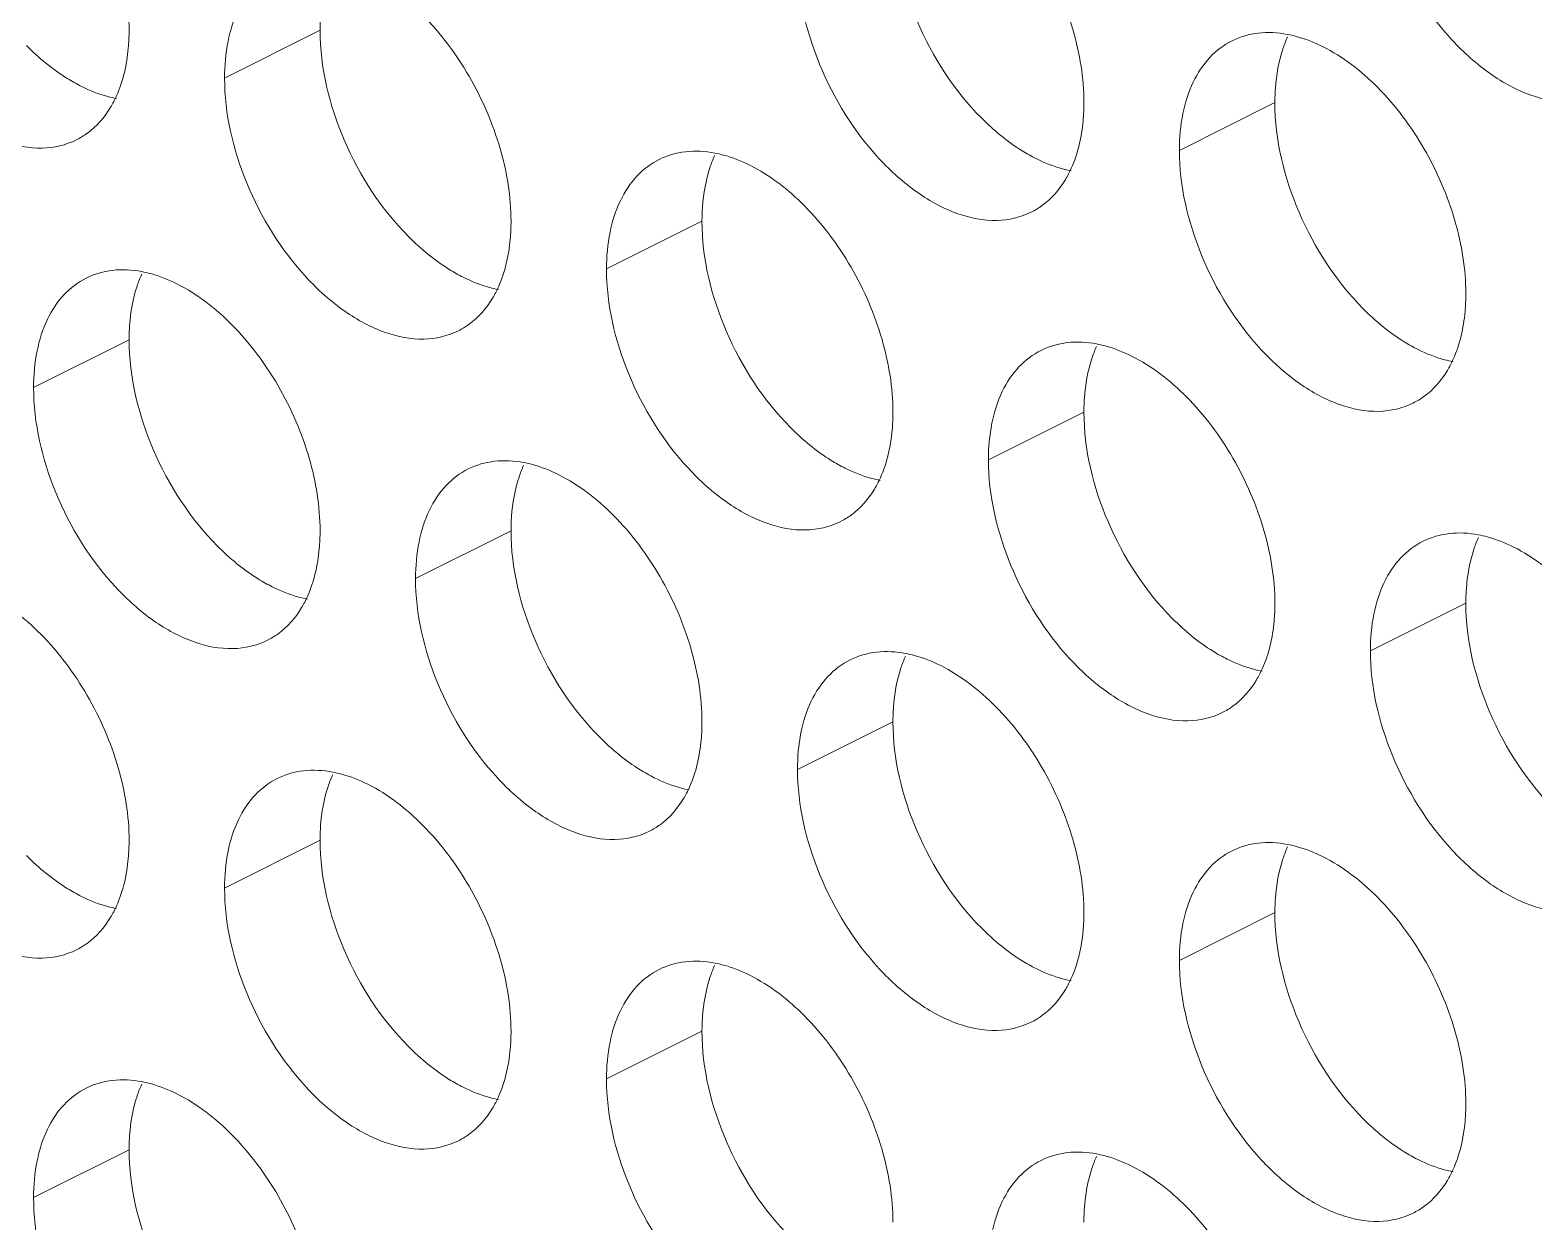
# Model space of a CAD drawing. Header units: millimetres. Extents: x 0 to 2524, y 0 to 1785.
# Drawn here: x 1826.63 to 1835.54, y 793.26 to 800.32 of the extents above; entities that cross this region are included whole.
import ezdxf

# ---------------------------------------------------------------- set-up
doc = ezdxf.new("R2010")
doc.units = ezdxf.units.MM
doc.header["$LTSCALE"] = 0.1
doc.layers.add('标注', color=251, linetype='Continuous', lineweight=9)

msp = doc.modelspace()

# ---------------------------------------------------------------- linework, layer by layer
at = {"layer": '标注'}
for p, q in [((1828.347, 800.3172), (1827.7813, 800.0344)), ((1834.0039, 799.8888), (1833.4382, 799.6059)), ((1830.6097, 799.1858), (1830.0441, 798.903)), ((1827.2156, 798.4829), (1826.6499, 798.2)), ((1832.8725, 798.0545), (1832.3068, 797.7716)), ((1829.4784, 797.3515), (1828.9127, 797.0687)), ((1835.1352, 796.9231), (1834.5695, 796.6402)), ((1831.7411, 796.2201), (1831.1754, 795.9373)), ((1828.347, 795.5172), (1827.7813, 795.2344)), ((1834.0039, 795.0888), (1833.4382, 794.8059)), ((1830.6097, 794.3858), (1830.0441, 794.103)), ((1827.2156, 793.6829), (1826.6499, 793.4))]:
    msp.add_line(p, q, dxfattribs=at)
for centre, radius, start, end in [((1834.7484, 799.9777), 0.734, 155.87957, 161.78032), ((1826.7013, 800.0738), 0.4532, 296.52559, 305.90341), ((1831.3543, 799.2748), 0.734, 155.87957, 161.78032), ((1832.3582, 799.6453), 0.4532, 296.52559, 305.90341), ((1827.9601, 798.5718), 0.734, 155.87957, 161.78032), ((1828.9641, 798.9424), 0.4532, 296.52559, 305.90341), ((1833.617, 798.1434), 0.734, 155.87957, 161.78032), ((1834.6209, 798.514), 0.4532, 296.52559, 305.90341), ((1830.2229, 797.4404), 0.734, 155.87957, 161.78032), ((1831.2268, 797.811), 0.4532, 296.52559, 305.90341), ((1835.8797, 797.012), 0.734, 155.87957, 161.78032), ((1827.8327, 797.1081), 0.4532, 296.52559, 305.90341), ((1832.4856, 796.3091), 0.734, 155.87957, 161.78032), ((1833.4895, 796.6796), 0.4532, 296.52559, 305.90341), ((1829.0915, 795.6061), 0.734, 155.87957, 161.78032), ((1830.0954, 795.9767), 0.4532, 296.52559, 305.90341), ((1834.7484, 795.1777), 0.734, 155.87957, 161.78032), ((1826.7013, 795.2738), 0.4532, 296.52559, 305.90341), ((1831.3543, 794.4748), 0.734, 155.87957, 161.78032), ((1832.3582, 794.8453), 0.4532, 296.52559, 305.90341), ((1827.9601, 793.7718), 0.734, 155.87957, 161.78032), ((1828.9641, 794.1424), 0.4532, 296.52559, 305.90341), ((1833.617, 793.3434), 0.734, 155.87957, 161.78032), ((1834.6209, 793.714), 0.4532, 296.52559, 305.90341)]:
    msp.add_arc(centre, radius, start, end, dxfattribs=at)
for points, knots in [([(1826.3671, 801.7807), (1826.4877, 801.7204), (1826.7183, 801.54), (1826.9845, 801.182), (1827.1656, 800.7632), (1827.2156, 800.4621), (1827.2156, 800.3172)], [0, 0, 0, 0, 0.229676, 0.488215, 0.753207, 1, 1, 1, 1]), ([(1835.9547, 799.9427), (1835.8921, 799.9115), (1835.7422, 799.8775), (1835.5044, 799.9253), (1835.266, 800.0559), (1834.9582, 800.3335), (1834.6721, 800.7962), (1834.5695, 801.2286), (1834.5695, 801.4402)], [0, 0, 0, 0, 0.090718, 0.191742, 0.308104, 0.439279, 0.725532, 1, 1, 1, 1]), ([(1832.024, 801.3523), (1832.1446, 801.2919), (1832.3751, 801.1116), (1832.6413, 800.7535), (1832.8225, 800.3348), (1832.8725, 800.0337), (1832.8725, 799.8888)], [0, 0, 0, 0, 0.229676, 0.488215, 0.753207, 1, 1, 1, 1]), ([(1826.9037, 799.6682), (1826.8411, 799.637), (1826.6912, 799.603), (1826.4534, 799.6508), (1826.215, 799.7814), (1825.9072, 800.059), (1825.6212, 800.5217), (1825.5186, 800.9541), (1825.5186, 801.1657)], [0, 0, 0, 0, 0.090718, 0.191742, 0.308104, 0.439279, 0.725532, 1, 1, 1, 1]), ([(1832.2649, 799.7981), (1832.1034, 799.9609), (1831.8524, 800.348), (1831.7411, 800.7986), (1831.7411, 801.0201)], [0, 0, 0, 0, 0.508684, 1, 1, 1, 1]), ([(1832.5606, 799.2398), (1832.498, 799.2086), (1832.348, 799.1746), (1832.1103, 799.2224), (1831.8718, 799.353), (1831.5641, 799.6305), (1831.278, 800.0932), (1831.1754, 800.5257), (1831.1754, 800.7373)], [0, 0, 0, 0, 0.090718, 0.191742, 0.308104, 0.439279, 0.725532, 1, 1, 1, 1]), ([(1827.7813, 800.0344), (1827.7813, 800.1072), (1827.7933, 800.2461), (1827.8524, 800.4363), (1827.9517, 800.5885), (1828.0443, 800.6589), (1828.0932, 800.6833)], [0, 0, 0, 0, 0.289235, 0.54966, 0.782932, 1, 1, 1, 1]), ([(1828.347, 800.3172), (1828.347, 800.3456), (1828.3507, 800.4531), (1828.3695, 800.5605), (1828.3943, 800.6356)], [0, 0, 0, 0, 0.264225, 1, 1, 1, 1]), ([(1828.6298, 800.6493), (1828.7505, 800.589), (1828.981, 800.4086), (1829.2472, 800.0506), (1829.4284, 799.6319), (1829.4784, 799.3308), (1829.4784, 799.1858)], [0, 0, 0, 0, 0.229676, 0.488215, 0.753207, 1, 1, 1, 1]), ([(1827.2156, 800.3172), (1827.2156, 800.2816), (1827.2099, 800.1493), (1827.1807, 800.0167), (1827.141, 799.9283)], [0, 0, 0, 0, 0.268874, 1, 1, 1, 1]), ([(1828.8708, 799.0952), (1828.7092, 799.2579), (1828.4582, 799.6451), (1828.347, 800.0957), (1828.347, 800.3172)], [0, 0, 0, 0, 0.508684, 1, 1, 1, 1]), ([(1833.7501, 800.2549), (1833.7984, 800.279), (1833.9085, 800.3108), (1834.0221, 800.304), (1834.079, 800.2931)], [0, 0, 0, 0, 0.482538, 1, 1, 1, 1]), ([(1834.079, 800.2931), (1834.0962, 800.2898), (1834.1678, 800.2732), (1834.2367, 800.2459), (1834.2867, 800.2209)], [0, 0, 0, 0, 0.238696, 1, 1, 1, 1]), ([(1826.9328, 799.9851), (1826.9044, 799.9993), (1826.7864, 800.0658), (1826.6809, 800.1531), (1826.6081, 800.2265)], [0, 0, 0, 0, 0.235002, 1, 1, 1, 1]), ([(1833.4382, 799.6059), (1833.4382, 799.6788), (1833.4502, 799.8177), (1833.5092, 800.0079), (1833.6086, 800.1601), (1833.7011, 800.2305), (1833.7501, 800.2549)], [0, 0, 0, 0, 0.289235, 0.54966, 0.782932, 1, 1, 1, 1]), ([(1834.0039, 799.8888), (1834.0039, 799.9172), (1834.0075, 800.0246), (1834.0264, 800.1321), (1834.0512, 800.2072)], [0, 0, 0, 0, 0.264225, 1, 1, 1, 1]), ([(1834.2867, 800.2209), (1834.4073, 800.1606), (1834.6379, 799.9802), (1834.9041, 799.6222), (1835.0852, 799.2034), (1835.1352, 798.9023), (1835.1352, 798.7574)], [0, 0, 0, 0, 0.229676, 0.488215, 0.753207, 1, 1, 1, 1]), ([(1829.1665, 798.5368), (1829.1039, 798.5056), (1828.9539, 798.4716), (1828.7161, 798.5194), (1828.4777, 798.65), (1828.1699, 798.9276), (1827.8839, 799.3903), (1827.7813, 799.8227), (1827.7813, 800.0344)], [0, 0, 0, 0, 0.090718, 0.191742, 0.308104, 0.439279, 0.725532, 1, 1, 1, 1]), ([(1827.1405, 799.9129), (1827.1233, 799.9162), (1827.0517, 799.9328), (1826.9828, 799.9601), (1826.9328, 799.9851)], [0, 0, 0, 0, 0.238696, 1, 1, 1, 1]), ([(1827.141, 799.9283), (1827.1307, 799.9054), (1827.0875, 799.8215), (1827.0233, 799.7473), (1826.9671, 799.7066)], [0, 0, 0, 0, 0.265525, 1, 1, 1, 1]), ([(1832.8725, 799.8888), (1832.8725, 799.8531), (1832.8668, 799.7209), (1832.8376, 799.5883), (1832.7979, 799.4999)], [0, 0, 0, 0, 0.268874, 1, 1, 1, 1]), ([(1834.5277, 798.6667), (1834.3661, 798.8295), (1834.1151, 799.2167), (1834.0039, 799.6673), (1834.0039, 799.8888)], [0, 0, 0, 0, 0.508684, 1, 1, 1, 1]), ([(1832.5896, 799.5567), (1832.5612, 799.5709), (1832.4433, 799.6374), (1832.3378, 799.7247), (1832.2649, 799.7981)], [0, 0, 0, 0, 0.235002, 1, 1, 1, 1]), ([(1830.0441, 798.903), (1830.0441, 798.9758), (1830.0561, 799.1148), (1830.1151, 799.3049), (1830.2145, 799.4572), (1830.307, 799.5276), (1830.356, 799.552)], [0, 0, 0, 0, 0.289235, 0.54966, 0.782932, 1, 1, 1, 1]), ([(1830.356, 799.552), (1830.4043, 799.5761), (1830.5144, 799.6078), (1830.628, 799.601), (1830.6849, 799.5901)], [0, 0, 0, 0, 0.482538, 1, 1, 1, 1]), ([(1830.6849, 799.5901), (1830.7021, 799.5868), (1830.7737, 799.5702), (1830.8426, 799.543), (1830.8926, 799.518)], [0, 0, 0, 0, 0.238696, 1, 1, 1, 1]), ([(1832.7973, 799.4845), (1832.7801, 799.4878), (1832.7085, 799.5044), (1832.6396, 799.5317), (1832.5896, 799.5567)], [0, 0, 0, 0, 0.238696, 1, 1, 1, 1]), ([(1834.8233, 798.1084), (1834.7607, 798.0772), (1834.6108, 798.0432), (1834.373, 798.091), (1834.1346, 798.2216), (1833.8268, 798.4992), (1833.5408, 798.9619), (1833.4382, 799.3943), (1833.4382, 799.6059)], [0, 0, 0, 0, 0.090718, 0.191742, 0.308104, 0.439279, 0.725532, 1, 1, 1, 1]), ([(1830.6097, 799.1858), (1830.6097, 799.2142), (1830.6134, 799.3217), (1830.6322, 799.4291), (1830.6571, 799.5042)], [0, 0, 0, 0, 0.264225, 1, 1, 1, 1]), ([(1830.8926, 799.518), (1831.0132, 799.4576), (1831.2438, 799.2773), (1831.51, 798.9192), (1831.6911, 798.5005), (1831.7411, 798.1994), (1831.7411, 798.0545)], [0, 0, 0, 0, 0.229676, 0.488215, 0.753207, 1, 1, 1, 1]), ([(1832.7979, 799.4999), (1832.7876, 799.477), (1832.7443, 799.393), (1832.6802, 799.3189), (1832.624, 799.2782)], [0, 0, 0, 0, 0.265525, 1, 1, 1, 1]), ([(1829.4784, 799.1858), (1829.4784, 799.1502), (1829.4727, 799.018), (1829.4435, 798.8853), (1829.4037, 798.797)], [0, 0, 0, 0, 0.268874, 1, 1, 1, 1]), ([(1831.1336, 797.9638), (1830.972, 798.1266), (1830.721, 798.5137), (1830.6097, 798.9643), (1830.6097, 799.1858)], [0, 0, 0, 0, 0.508684, 1, 1, 1, 1]), ([(1829.1955, 798.8537), (1829.1671, 798.8679), (1829.0492, 798.9344), (1828.9437, 799.0218), (1828.8708, 799.0952)], [0, 0, 0, 0, 0.235002, 1, 1, 1, 1]), ([(1826.6499, 798.2), (1826.6499, 798.2729), (1826.662, 798.4118), (1826.721, 798.602), (1826.8204, 798.7542), (1826.9129, 798.8246), (1826.9618, 798.849)], [0, 0, 0, 0, 0.289235, 0.54966, 0.782932, 1, 1, 1, 1]), ([(1826.9618, 798.849), (1827.0102, 798.8731), (1827.1202, 798.9049), (1827.2339, 798.8981), (1827.2908, 798.8872)], [0, 0, 0, 0, 0.482538, 1, 1, 1, 1]), ([(1827.2908, 798.8872), (1827.308, 798.8839), (1827.3796, 798.8673), (1827.4485, 798.84), (1827.4985, 798.815)], [0, 0, 0, 0, 0.238696, 1, 1, 1, 1]), ([(1829.4032, 798.7815), (1829.386, 798.7848), (1829.3144, 798.8014), (1829.2455, 798.8287), (1829.1955, 798.8537)], [0, 0, 0, 0, 0.238696, 1, 1, 1, 1]), ([(1831.4292, 797.4055), (1831.3666, 797.3742), (1831.2167, 797.3403), (1830.9789, 797.388), (1830.7405, 797.5187), (1830.4327, 797.7962), (1830.1467, 798.2589), (1830.0441, 798.6913), (1830.0441, 798.903)], [0, 0, 0, 0, 0.090718, 0.191742, 0.308104, 0.439279, 0.725532, 1, 1, 1, 1]), ([(1827.2156, 798.4829), (1827.2156, 798.5113), (1827.2193, 798.6188), (1827.2381, 798.7262), (1827.263, 798.8013)], [0, 0, 0, 0, 0.264225, 1, 1, 1, 1]), ([(1827.4985, 798.815), (1827.6191, 798.7547), (1827.8497, 798.5743), (1828.1159, 798.2163), (1828.297, 797.7975), (1828.347, 797.4965), (1828.347, 797.3515)], [0, 0, 0, 0, 0.229676, 0.488215, 0.753207, 1, 1, 1, 1]), ([(1829.4037, 798.797), (1829.3935, 798.7741), (1829.3502, 798.6901), (1829.2861, 798.616), (1829.2298, 798.5752)], [0, 0, 0, 0, 0.265525, 1, 1, 1, 1]), ([(1835.1352, 798.7574), (1835.1352, 798.7218), (1835.1295, 798.5895), (1835.1003, 798.4569), (1835.0606, 798.3685)], [0, 0, 0, 0, 0.268874, 1, 1, 1, 1]), ([(1834.8524, 798.4253), (1834.824, 798.4395), (1834.706, 798.506), (1834.6005, 798.5933), (1834.5277, 798.6667)], [0, 0, 0, 0, 0.235002, 1, 1, 1, 1]), ([(1827.7394, 797.2609), (1827.5779, 797.4236), (1827.3269, 797.8108), (1827.2156, 798.2614), (1827.2156, 798.4829)], [0, 0, 0, 0, 0.508684, 1, 1, 1, 1]), ([(1832.3068, 797.7716), (1832.3068, 797.8445), (1832.3188, 797.9834), (1832.3778, 798.1736), (1832.4772, 798.3258), (1832.5698, 798.3962), (1832.6187, 798.4206)], [0, 0, 0, 0, 0.289235, 0.54966, 0.782932, 1, 1, 1, 1]), ([(1832.6187, 798.4206), (1832.667, 798.4447), (1832.7771, 798.4765), (1832.8908, 798.4696), (1832.9476, 798.4588)], [0, 0, 0, 0, 0.482538, 1, 1, 1, 1]), ([(1832.9476, 798.4588), (1832.9648, 798.4555), (1833.0364, 798.4389), (1833.1053, 798.4116), (1833.1553, 798.3866)], [0, 0, 0, 0, 0.238696, 1, 1, 1, 1]), ([(1833.1553, 798.3866), (1833.276, 798.3263), (1833.5065, 798.1459), (1833.7727, 797.7878), (1833.9538, 797.3691), (1834.0039, 797.068), (1834.0039, 796.9231)], [0, 0, 0, 0, 0.229676, 0.488215, 0.753207, 1, 1, 1, 1]), ([(1835.0601, 798.3531), (1835.0429, 798.3564), (1834.9713, 798.373), (1834.9024, 798.4003), (1834.8524, 798.4253)], [0, 0, 0, 0, 0.238696, 1, 1, 1, 1]), ([(1832.8725, 798.0545), (1832.8725, 798.0829), (1832.8762, 798.1903), (1832.895, 798.2977), (1832.9198, 798.3729)], [0, 0, 0, 0, 0.264225, 1, 1, 1, 1]), ([(1835.0606, 798.3685), (1835.0503, 798.3456), (1835.007, 798.2617), (1834.9429, 798.1875), (1834.8867, 798.1468)], [0, 0, 0, 0, 0.265525, 1, 1, 1, 1]), ([(1828.0351, 796.7025), (1827.9725, 796.6713), (1827.8226, 796.6373), (1827.5848, 796.6851), (1827.3464, 796.8157), (1827.0386, 797.0933), (1826.7525, 797.556), (1826.6499, 797.9884), (1826.6499, 798.2)], [0, 0, 0, 0, 0.090718, 0.191742, 0.308104, 0.439279, 0.725532, 1, 1, 1, 1]), ([(1831.7411, 798.0545), (1831.7411, 798.0188), (1831.7354, 797.8866), (1831.7062, 797.754), (1831.6665, 797.6656)], [0, 0, 0, 0, 0.268874, 1, 1, 1, 1]), ([(1833.3963, 796.8324), (1833.2347, 796.9952), (1832.9837, 797.3824), (1832.8725, 797.8329), (1832.8725, 798.0545)], [0, 0, 0, 0, 0.508684, 1, 1, 1, 1]), ([(1831.4583, 797.7223), (1831.4298, 797.7365), (1831.3119, 797.8031), (1831.2064, 797.8904), (1831.1336, 797.9638)], [0, 0, 0, 0, 0.235002, 1, 1, 1, 1]), ([(1829.2246, 797.7177), (1829.2729, 797.7418), (1829.383, 797.7735), (1829.4966, 797.7667), (1829.5535, 797.7558)], [0, 0, 0, 0, 0.482538, 1, 1, 1, 1]), ([(1833.692, 796.2741), (1833.6294, 796.2429), (1833.4794, 796.2089), (1833.2416, 796.2567), (1833.0032, 796.3873), (1832.6954, 796.6649), (1832.4094, 797.1276), (1832.3068, 797.56), (1832.3068, 797.7716)], [0, 0, 0, 0, 0.090718, 0.191742, 0.308104, 0.439279, 0.725532, 1, 1, 1, 1]), ([(1828.9127, 797.0687), (1828.9127, 797.1415), (1828.9247, 797.2805), (1828.9837, 797.4706), (1829.0831, 797.6228), (1829.1757, 797.6933), (1829.2246, 797.7177)], [0, 0, 0, 0, 0.289235, 0.54966, 0.782932, 1, 1, 1, 1]), ([(1829.5535, 797.7558), (1829.5707, 797.7525), (1829.6423, 797.7359), (1829.7112, 797.7086), (1829.7612, 797.6836)], [0, 0, 0, 0, 0.238696, 1, 1, 1, 1]), ([(1829.7612, 797.6836), (1829.8819, 797.6233), (1830.1124, 797.443), (1830.3786, 797.0849), (1830.5597, 796.6662), (1830.6097, 796.3651), (1830.6097, 796.2201)], [0, 0, 0, 0, 0.229676, 0.488215, 0.753207, 1, 1, 1, 1]), ([(1831.666, 797.6502), (1831.6487, 797.6534), (1831.5772, 797.6701), (1831.5083, 797.6973), (1831.4583, 797.7223)], [0, 0, 0, 0, 0.238696, 1, 1, 1, 1]), ([(1829.4784, 797.3515), (1829.4784, 797.3799), (1829.4821, 797.4874), (1829.5009, 797.5948), (1829.5257, 797.6699)], [0, 0, 0, 0, 0.264225, 1, 1, 1, 1]), ([(1831.6665, 797.6656), (1831.6562, 797.6427), (1831.6129, 797.5587), (1831.5488, 797.4846), (1831.4926, 797.4439)], [0, 0, 0, 0, 0.265525, 1, 1, 1, 1]), ([(1828.347, 797.3515), (1828.347, 797.3159), (1828.3413, 797.1836), (1828.3121, 797.051), (1828.2724, 796.9626)], [0, 0, 0, 0, 0.268874, 1, 1, 1, 1]), ([(1830.0022, 796.1295), (1829.8406, 796.2923), (1829.5896, 796.6794), (1829.4784, 797.13), (1829.4784, 797.3515)], [0, 0, 0, 0, 0.508684, 1, 1, 1, 1]), ([(1834.8814, 797.2892), (1834.9298, 797.3133), (1835.0398, 797.3451), (1835.1535, 797.3383), (1835.2104, 797.3274)], [0, 0, 0, 0, 0.482538, 1, 1, 1, 1]), ([(1835.2104, 797.3274), (1835.2276, 797.3241), (1835.2992, 797.3075), (1835.3681, 797.2802), (1835.4181, 797.2552)], [0, 0, 0, 0, 0.238696, 1, 1, 1, 1]), ([(1828.0642, 797.0194), (1828.0357, 797.0336), (1827.9178, 797.1001), (1827.8123, 797.1874), (1827.7394, 797.2609)], [0, 0, 0, 0, 0.235002, 1, 1, 1, 1]), ([(1834.5695, 796.6402), (1834.5695, 796.7131), (1834.5815, 796.852), (1834.6406, 797.0422), (1834.74, 797.1944), (1834.8325, 797.2648), (1834.8814, 797.2892)], [0, 0, 0, 0, 0.289235, 0.54966, 0.782932, 1, 1, 1, 1]), ([(1835.1352, 796.9231), (1835.1352, 796.9515), (1835.1389, 797.059), (1835.1577, 797.1664), (1835.1826, 797.2415)], [0, 0, 0, 0, 0.264225, 1, 1, 1, 1]), ([(1835.4181, 797.2552), (1835.5387, 797.1949), (1835.7692, 797.0145), (1836.0355, 796.6565), (1836.2166, 796.2377), (1836.2666, 795.9367), (1836.2666, 795.7917)], [0, 0, 0, 0, 0.229676, 0.488215, 0.753207, 1, 1, 1, 1]), ([(1830.2978, 795.5712), (1830.2352, 795.5399), (1830.0853, 795.506), (1829.8475, 795.5537), (1829.6091, 795.6844), (1829.3013, 795.9619), (1829.0153, 796.4246), (1828.9127, 796.857), (1828.9127, 797.0687)], [0, 0, 0, 0, 0.090718, 0.191742, 0.308104, 0.439279, 0.725532, 1, 1, 1, 1]), ([(1826.3671, 796.9807), (1826.4877, 796.9204), (1826.7183, 796.74), (1826.9845, 796.382), (1827.1656, 795.9632), (1827.2156, 795.6621), (1827.2156, 795.5172)], [0, 0, 0, 0, 0.229676, 0.488215, 0.753207, 1, 1, 1, 1]), ([(1828.2719, 796.9472), (1828.2546, 796.9505), (1828.1831, 796.9671), (1828.1142, 796.9944), (1828.0642, 797.0194)], [0, 0, 0, 0, 0.238696, 1, 1, 1, 1]), ([(1828.2724, 796.9626), (1828.2621, 796.9398), (1828.2188, 796.8558), (1828.1547, 796.7816), (1828.0985, 796.7409)], [0, 0, 0, 0, 0.265525, 1, 1, 1, 1]), ([(1834.0039, 796.9231), (1834.0039, 796.8875), (1833.9982, 796.7552), (1833.9689, 796.6226), (1833.9292, 796.5342)], [0, 0, 0, 0, 0.268874, 1, 1, 1, 1]), ([(1835.659, 795.7011), (1835.4975, 795.8638), (1835.2465, 796.251), (1835.1352, 796.7016), (1835.1352, 796.9231)], [0, 0, 0, 0, 0.508684, 1, 1, 1, 1]), ([(1833.721, 796.591), (1833.6926, 796.6052), (1833.5747, 796.6717), (1833.4692, 796.759), (1833.3963, 796.8324)], [0, 0, 0, 0, 0.235002, 1, 1, 1, 1]), ([(1831.4873, 796.5863), (1831.5356, 796.6104), (1831.6457, 796.6421), (1831.7594, 796.6353), (1831.8163, 796.6245)], [0, 0, 0, 0, 0.482538, 1, 1, 1, 1]), ([(1831.8163, 796.6245), (1831.8335, 796.6212), (1831.905, 796.6045), (1831.974, 796.5773), (1832.024, 796.5523)], [0, 0, 0, 0, 0.238696, 1, 1, 1, 1]), ([(1835.9547, 795.1427), (1835.8921, 795.1115), (1835.7422, 795.0775), (1835.5044, 795.1253), (1835.266, 795.2559), (1834.9582, 795.5335), (1834.6721, 795.9962), (1834.5695, 796.4286), (1834.5695, 796.6402)], [0, 0, 0, 0, 0.090718, 0.191742, 0.308104, 0.439279, 0.725532, 1, 1, 1, 1]), ([(1831.1754, 795.9373), (1831.1754, 796.0102), (1831.1874, 796.1491), (1831.2465, 796.3393), (1831.3458, 796.4915), (1831.4384, 796.5619), (1831.4873, 796.5863)], [0, 0, 0, 0, 0.289235, 0.54966, 0.782932, 1, 1, 1, 1]), ([(1831.7411, 796.2201), (1831.7411, 796.2486), (1831.7448, 796.356), (1831.7636, 796.4634), (1831.7884, 796.5386)], [0, 0, 0, 0, 0.264225, 1, 1, 1, 1]), ([(1832.024, 796.5523), (1832.1446, 796.4919), (1832.3751, 796.3116), (1832.6413, 795.9535), (1832.8225, 795.5348), (1832.8725, 795.2337), (1832.8725, 795.0888)], [0, 0, 0, 0, 0.229676, 0.488215, 0.753207, 1, 1, 1, 1]), ([(1833.9287, 796.5188), (1833.9115, 796.5221), (1833.8399, 796.5387), (1833.771, 796.566), (1833.721, 796.591)], [0, 0, 0, 0, 0.238696, 1, 1, 1, 1]), ([(1833.9292, 796.5342), (1833.9189, 796.5113), (1833.8757, 796.4273), (1833.8116, 796.3532), (1833.7553, 796.3125)], [0, 0, 0, 0, 0.265525, 1, 1, 1, 1]), ([(1826.9037, 794.8682), (1826.8411, 794.837), (1826.6912, 794.803), (1826.4534, 794.8508), (1826.215, 794.9814), (1825.9072, 795.259), (1825.6212, 795.7217), (1825.5186, 796.1541), (1825.5186, 796.3657)], [0, 0, 0, 0, 0.090718, 0.191742, 0.308104, 0.439279, 0.725532, 1, 1, 1, 1]), ([(1830.6097, 796.2201), (1830.6097, 796.1845), (1830.6041, 796.0523), (1830.5748, 795.9196), (1830.5351, 795.8313)], [0, 0, 0, 0, 0.268874, 1, 1, 1, 1]), ([(1832.2649, 794.9981), (1832.1034, 795.1609), (1831.8524, 795.548), (1831.7411, 795.9986), (1831.7411, 796.2201)], [0, 0, 0, 0, 0.508684, 1, 1, 1, 1]), ([(1830.3269, 795.888), (1830.2985, 795.9022), (1830.1806, 795.9687), (1830.0751, 796.0561), (1830.0022, 796.1295)], [0, 0, 0, 0, 0.235002, 1, 1, 1, 1]), ([(1828.0932, 795.8833), (1828.1415, 795.9074), (1828.2516, 795.9392), (1828.3653, 795.9324), (1828.4221, 795.9215)], [0, 0, 0, 0, 0.482538, 1, 1, 1, 1]), ([(1828.4221, 795.9215), (1828.4394, 795.9182), (1828.5109, 795.9016), (1828.5798, 795.8743), (1828.6298, 795.8493)], [0, 0, 0, 0, 0.238696, 1, 1, 1, 1]), ([(1832.5606, 794.4398), (1832.498, 794.4086), (1832.348, 794.3746), (1832.1103, 794.4224), (1831.8718, 794.553), (1831.5641, 794.8305), (1831.278, 795.2932), (1831.1754, 795.7257), (1831.1754, 795.9373)], [0, 0, 0, 0, 0.090718, 0.191742, 0.308104, 0.439279, 0.725532, 1, 1, 1, 1]), ([(1827.7813, 795.2344), (1827.7813, 795.3072), (1827.7933, 795.4461), (1827.8524, 795.6363), (1827.9517, 795.7885), (1828.0443, 795.8589), (1828.0932, 795.8833)], [0, 0, 0, 0, 0.289235, 0.54966, 0.782932, 1, 1, 1, 1]), ([(1828.347, 795.5172), (1828.347, 795.5456), (1828.3507, 795.6531), (1828.3695, 795.7605), (1828.3943, 795.8356)], [0, 0, 0, 0, 0.264225, 1, 1, 1, 1]), ([(1828.6298, 795.8493), (1828.7505, 795.789), (1828.981, 795.6086), (1829.2472, 795.2506), (1829.4284, 794.8319), (1829.4784, 794.5308), (1829.4784, 794.3858)], [0, 0, 0, 0, 0.229676, 0.488215, 0.753207, 1, 1, 1, 1]), ([(1830.5346, 795.8158), (1830.5174, 795.8191), (1830.4458, 795.8358), (1830.3769, 795.863), (1830.3269, 795.888)], [0, 0, 0, 0, 0.238696, 1, 1, 1, 1]), ([(1830.5351, 795.8313), (1830.5248, 795.8084), (1830.4816, 795.7244), (1830.4174, 795.6503), (1830.3612, 795.6096)], [0, 0, 0, 0, 0.265525, 1, 1, 1, 1]), ([(1827.2156, 795.5172), (1827.2156, 795.4816), (1827.2099, 795.3493), (1827.1807, 795.2167), (1827.141, 795.1283)], [0, 0, 0, 0, 0.268874, 1, 1, 1, 1]), ([(1828.8708, 794.2952), (1828.7092, 794.4579), (1828.4582, 794.8451), (1828.347, 795.2957), (1828.347, 795.5172)], [0, 0, 0, 0, 0.508684, 1, 1, 1, 1]), ([(1833.4382, 794.8059), (1833.4382, 794.8788), (1833.4502, 795.0177), (1833.5092, 795.2079), (1833.6086, 795.3601), (1833.7011, 795.4305), (1833.7501, 795.4549)], [0, 0, 0, 0, 0.289235, 0.54966, 0.782932, 1, 1, 1, 1]), ([(1833.7501, 795.4549), (1833.7984, 795.479), (1833.9085, 795.5108), (1834.0221, 795.504), (1834.079, 795.4931)], [0, 0, 0, 0, 0.482538, 1, 1, 1, 1]), ([(1834.079, 795.4931), (1834.0962, 795.4898), (1834.1678, 795.4732), (1834.2367, 795.4459), (1834.2867, 795.4209)], [0, 0, 0, 0, 0.238696, 1, 1, 1, 1]), ([(1826.9328, 795.1851), (1826.9044, 795.1993), (1826.7864, 795.2658), (1826.6809, 795.3531), (1826.6081, 795.4265)], [0, 0, 0, 0, 0.235002, 1, 1, 1, 1]), ([(1834.0039, 795.0888), (1834.0039, 795.1172), (1834.0075, 795.2246), (1834.0264, 795.3321), (1834.0512, 795.4072)], [0, 0, 0, 0, 0.264225, 1, 1, 1, 1]), ([(1834.2867, 795.4209), (1834.4073, 795.3606), (1834.6379, 795.1802), (1834.9041, 794.8222), (1835.0852, 794.4034), (1835.1352, 794.1023), (1835.1352, 793.9574)], [0, 0, 0, 0, 0.229676, 0.488215, 0.753207, 1, 1, 1, 1]), ([(1827.1405, 795.1129), (1827.1233, 795.1162), (1827.0517, 795.1328), (1826.9828, 795.1601), (1826.9328, 795.1851)], [0, 0, 0, 0, 0.238696, 1, 1, 1, 1]), ([(1829.1665, 793.7368), (1829.1039, 793.7056), (1828.9539, 793.6716), (1828.7161, 793.7194), (1828.4777, 793.85), (1828.1699, 794.1276), (1827.8839, 794.5903), (1827.7813, 795.0227), (1827.7813, 795.2344)], [0, 0, 0, 0, 0.090718, 0.191742, 0.308104, 0.439279, 0.725532, 1, 1, 1, 1]), ([(1827.141, 795.1283), (1827.1307, 795.1054), (1827.0875, 795.0215), (1827.0233, 794.9473), (1826.9671, 794.9066)], [0, 0, 0, 0, 0.265525, 1, 1, 1, 1]), ([(1832.8725, 795.0888), (1832.8725, 795.0531), (1832.8668, 794.9209), (1832.8376, 794.7883), (1832.7979, 794.6999)], [0, 0, 0, 0, 0.268874, 1, 1, 1, 1]), ([(1834.5277, 793.8667), (1834.3661, 794.0295), (1834.1151, 794.4167), (1834.0039, 794.8673), (1834.0039, 795.0888)], [0, 0, 0, 0, 0.508684, 1, 1, 1, 1]), ([(1832.5896, 794.7567), (1832.5612, 794.7709), (1832.4433, 794.8374), (1832.3378, 794.9247), (1832.2649, 794.9981)], [0, 0, 0, 0, 0.235002, 1, 1, 1, 1]), ([(1830.0441, 794.103), (1830.0441, 794.1758), (1830.0561, 794.3148), (1830.1151, 794.5049), (1830.2145, 794.6572), (1830.307, 794.7276), (1830.356, 794.752)], [0, 0, 0, 0, 0.289235, 0.54966, 0.782932, 1, 1, 1, 1]), ([(1830.356, 794.752), (1830.4043, 794.7761), (1830.5144, 794.8078), (1830.628, 794.801), (1830.6849, 794.7901)], [0, 0, 0, 0, 0.482538, 1, 1, 1, 1]), ([(1830.6849, 794.7901), (1830.7021, 794.7868), (1830.7737, 794.7702), (1830.8426, 794.743), (1830.8926, 794.718)], [0, 0, 0, 0, 0.238696, 1, 1, 1, 1]), ([(1832.7973, 794.6845), (1832.7801, 794.6878), (1832.7085, 794.7044), (1832.6396, 794.7317), (1832.5896, 794.7567)], [0, 0, 0, 0, 0.238696, 1, 1, 1, 1]), ([(1834.8233, 793.3084), (1834.7607, 793.2772), (1834.6108, 793.2432), (1834.373, 793.291), (1834.1346, 793.4216), (1833.8268, 793.6992), (1833.5408, 794.1619), (1833.4382, 794.5943), (1833.4382, 794.8059)], [0, 0, 0, 0, 0.090718, 0.191742, 0.308104, 0.439279, 0.725532, 1, 1, 1, 1]), ([(1830.6097, 794.3858), (1830.6097, 794.4142), (1830.6134, 794.5217), (1830.6322, 794.6291), (1830.6571, 794.7042)], [0, 0, 0, 0, 0.264225, 1, 1, 1, 1]), ([(1830.8926, 794.718), (1831.0132, 794.6576), (1831.2438, 794.4773), (1831.51, 794.1192), (1831.6911, 793.7005), (1831.7411, 793.3994), (1831.7411, 793.2545)], [0, 0, 0, 0, 0.229676, 0.488215, 0.753207, 1, 1, 1, 1]), ([(1832.7979, 794.6999), (1832.7876, 794.677), (1832.7443, 794.593), (1832.6802, 794.5189), (1832.624, 794.4782)], [0, 0, 0, 0, 0.265525, 1, 1, 1, 1]), ([(1829.4784, 794.3858), (1829.4784, 794.3502), (1829.4727, 794.218), (1829.4435, 794.0853), (1829.4037, 793.997)], [0, 0, 0, 0, 0.268874, 1, 1, 1, 1]), ([(1831.1336, 793.1638), (1830.972, 793.3266), (1830.721, 793.7137), (1830.6097, 794.1643), (1830.6097, 794.3858)], [0, 0, 0, 0, 0.508684, 1, 1, 1, 1]), ([(1829.1955, 794.0537), (1829.1671, 794.0679), (1829.0492, 794.1344), (1828.9437, 794.2218), (1828.8708, 794.2952)], [0, 0, 0, 0, 0.235002, 1, 1, 1, 1]), ([(1826.6499, 793.4), (1826.6499, 793.4729), (1826.662, 793.6118), (1826.721, 793.802), (1826.8204, 793.9542), (1826.9129, 794.0246), (1826.9618, 794.049)], [0, 0, 0, 0, 0.289235, 0.54966, 0.782932, 1, 1, 1, 1]), ([(1826.9618, 794.049), (1827.0102, 794.0731), (1827.1202, 794.1049), (1827.2339, 794.0981), (1827.2908, 794.0872)], [0, 0, 0, 0, 0.482538, 1, 1, 1, 1]), ([(1827.2908, 794.0872), (1827.308, 794.0839), (1827.3796, 794.0673), (1827.4485, 794.04), (1827.4985, 794.015)], [0, 0, 0, 0, 0.238696, 1, 1, 1, 1]), ([(1829.4032, 793.9815), (1829.386, 793.9848), (1829.3144, 794.0014), (1829.2455, 794.0287), (1829.1955, 794.0537)], [0, 0, 0, 0, 0.238696, 1, 1, 1, 1]), ([(1831.4292, 792.6055), (1831.3666, 792.5742), (1831.2167, 792.5403), (1830.9789, 792.588), (1830.7405, 792.7187), (1830.4327, 792.9962), (1830.1467, 793.4589), (1830.0441, 793.8913), (1830.0441, 794.103)], [0, 0, 0, 0, 0.090718, 0.191742, 0.308104, 0.439279, 0.725532, 1, 1, 1, 1]), ([(1827.2156, 793.6829), (1827.2156, 793.7113), (1827.2193, 793.8188), (1827.2381, 793.9262), (1827.263, 794.0013)], [0, 0, 0, 0, 0.264225, 1, 1, 1, 1]), ([(1827.4985, 794.015), (1827.6191, 793.9547), (1827.8497, 793.7743), (1828.1159, 793.4163), (1828.297, 792.9975), (1828.347, 792.6965), (1828.347, 792.5515)], [0, 0, 0, 0, 0.229676, 0.488215, 0.753207, 1, 1, 1, 1]), ([(1829.4037, 793.997), (1829.3935, 793.9741), (1829.3502, 793.8901), (1829.2861, 793.816), (1829.2298, 793.7752)], [0, 0, 0, 0, 0.265525, 1, 1, 1, 1]), ([(1835.1352, 793.9574), (1835.1352, 793.9218), (1835.1295, 793.7895), (1835.1003, 793.6569), (1835.0606, 793.5685)], [0, 0, 0, 0, 0.268874, 1, 1, 1, 1]), ([(1834.8524, 793.6253), (1834.824, 793.6395), (1834.706, 793.706), (1834.6005, 793.7933), (1834.5277, 793.8667)], [0, 0, 0, 0, 0.235002, 1, 1, 1, 1]), ([(1827.7394, 792.4609), (1827.5779, 792.6236), (1827.3269, 793.0108), (1827.2156, 793.4614), (1827.2156, 793.6829)], [0, 0, 0, 0, 0.508684, 1, 1, 1, 1]), ([(1832.6187, 793.6206), (1832.667, 793.6447), (1832.7771, 793.6765), (1832.8908, 793.6696), (1832.9476, 793.6588)], [0, 0, 0, 0, 0.482538, 1, 1, 1, 1]), ([(1832.3068, 792.9716), (1832.3068, 793.0445), (1832.3188, 793.1834), (1832.3778, 793.3736), (1832.4772, 793.5258), (1832.5698, 793.5962), (1832.6187, 793.6206)], [0, 0, 0, 0, 0.289235, 0.54966, 0.782932, 1, 1, 1, 1]), ([(1832.9476, 793.6588), (1832.9648, 793.6555), (1833.0364, 793.6389), (1833.1053, 793.6116), (1833.1553, 793.5866)], [0, 0, 0, 0, 0.238696, 1, 1, 1, 1]), ([(1833.1553, 793.5866), (1833.276, 793.5263), (1833.5065, 793.3459), (1833.7727, 792.9878), (1833.9538, 792.5691), (1834.0039, 792.268), (1834.0039, 792.1231)], [0, 0, 0, 0, 0.229676, 0.488215, 0.753207, 1, 1, 1, 1]), ([(1835.0601, 793.5531), (1835.0429, 793.5564), (1834.9713, 793.573), (1834.9024, 793.6003), (1834.8524, 793.6253)], [0, 0, 0, 0, 0.238696, 1, 1, 1, 1]), ([(1832.8725, 793.2545), (1832.8725, 793.2829), (1832.8762, 793.3903), (1832.895, 793.4977), (1832.9198, 793.5729)], [0, 0, 0, 0, 0.264225, 1, 1, 1, 1]), ([(1835.0606, 793.5685), (1835.0503, 793.5456), (1835.007, 793.4617), (1834.9429, 793.3875), (1834.8867, 793.3468)], [0, 0, 0, 0, 0.265525, 1, 1, 1, 1]), ([(1828.0351, 791.9025), (1827.9725, 791.8713), (1827.8226, 791.8373), (1827.5848, 791.8851), (1827.3464, 792.0157), (1827.0386, 792.2933), (1826.7525, 792.756), (1826.6499, 793.1884), (1826.6499, 793.4)], [0, 0, 0, 0, 0.090718, 0.191742, 0.308104, 0.439279, 0.725532, 1, 1, 1, 1])]:
    msp.add_open_spline(points, degree=3, knots=knots, dxfattribs=at)

doc.saveas('drawing.dxf')
